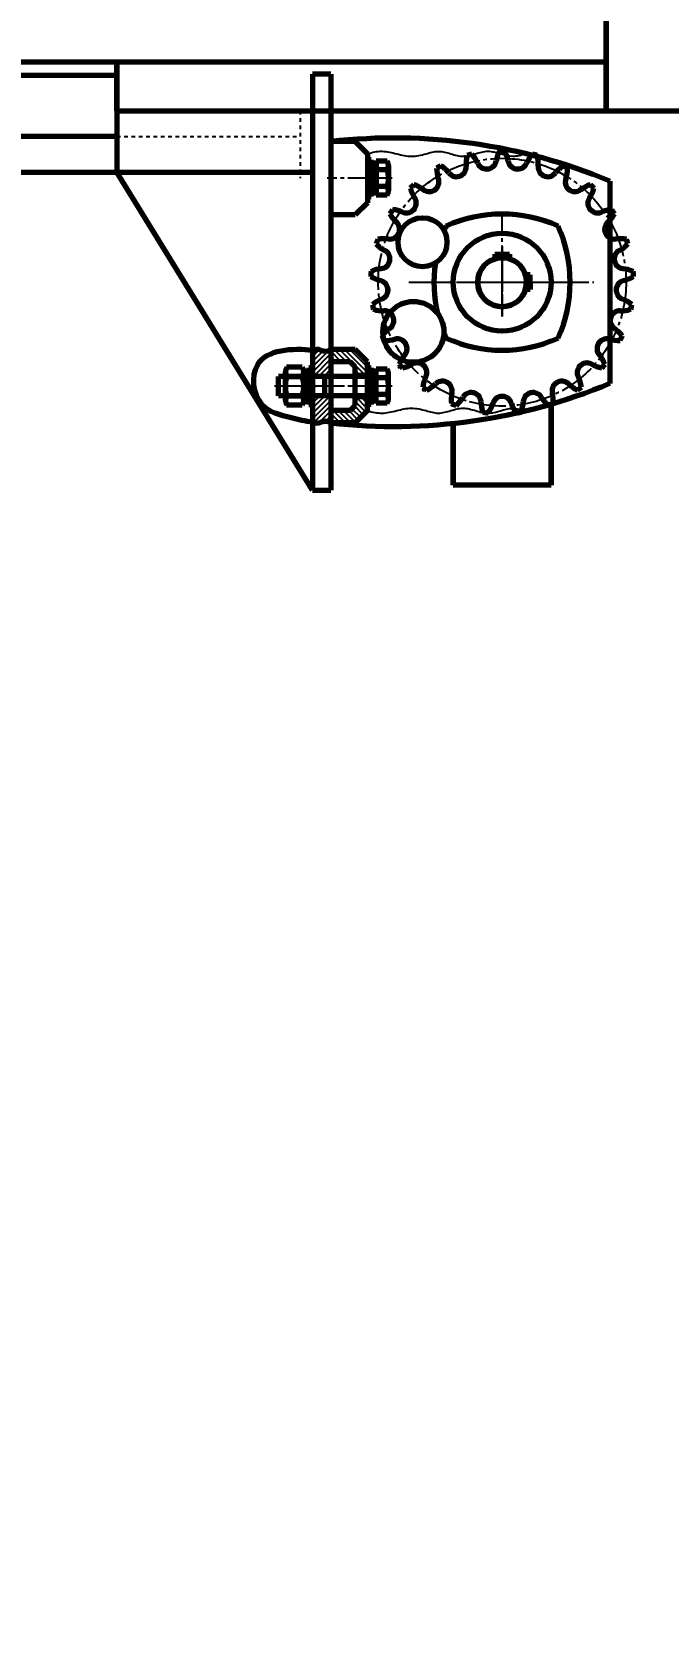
# Model space of a CAD drawing. Header units: millimetres. Extents: x -11880 to 11880, y -8400 to 8400.
# Drawn here: x -706 to -186, y 3746 to 5046 of the extents above; entities that cross this region are included whole.
import ezdxf

# ---------------------------------------------------------------- set-up
doc = ezdxf.new("R2010")
doc.units = ezdxf.units.MM
doc.linetypes.add('EB_DASH', pattern=[6, 3, -3])
doc.linetypes.add('EB_DASHDOT', pattern=[39, 30, -3, 3, -3])
for name, color, linetype, lineweight in [('CAXA0', 7, 'Continuous', 70), ('CAXA1', 1, 'EB_DASHDOT', 25), ('CAXA2', 6, 'EB_DASH', 25), ('CAXA3', 7, 'Continuous', 25), ('CAXA4', 3, 'Continuous', 25), ('CAXA5', 4, 'Continuous', 25)]:
    doc.layers.add(name, color=color, linetype=linetype, lineweight=lineweight)
doc.styles.add('标准', font='', dxfattribs={"width": 0.667})
doc.styles.get('标准').set_extended_font_data('SimSun')
doc.dimstyles.new('标准', dxfattribs={"dimscale": 40, "dimtxt": 5, "dimasz": 3, "dimexe": 2, "dimexo": 0, "dimtad": 1, "dimdec": 1, "dimzin": 12, "dimdsep": 46, "dimtxsty": '标准', "dimcen": 0, "dimdle": 4, "dimaunit": 1, "dimazin": 2, "dimtfac": 1, "dimtdec": 3, "dimtmove": 0, "dimatfit": 3, "dimfxl": 0, "dimtolj": 1, "dimtzin": 0, "dimarcsym": 0})

# ---------------------------------------------------------------- blocks, each defined once
blk = doc.blocks.new('CAXBLOCK195', base_point=(-236.3, 4981.1))
at = {"layer": 'CAXA0', "linetype": 'Continuous', "lineweight": 70}
for p, q in [((-236.3, 5781.1), (-236.3, 4981.1)), ((-236.3, 5781.1), (363.7, 5781.1)), ((-236.3, 5781.1), (-196.3, 5781.1)), ((-196.3, 5781.1), (-236.3, 5781.1)), ((-236.3, 5781.1), (-196.3, 5781.1)), ((-196.3, 5781.1), (-236.3, 5781.1)), ((363.7, 5781.1), (363.7, 4981.1)), ((-236.3, 4981.1), (363.7, 4981.1))]:
    blk.add_line(p, q, dxfattribs=at)
for centre, radius in [((-216.3, 5761.1), 4.25), ((63.7, 5686.1), 11), ((-17.3, 5666.1), 11), ((144.7, 5666.1), 11), ((23.7, 5576.1), 11), ((103.7, 5576.1), 11), ((-146.3, 5476.1), 11), ((-86.3, 5476.1), 11), ((-26.3, 5476.1), 11), ((33.7, 5476.1), 11), ((93.7, 5476.1), 11), ((153.7, 5476.1), 11), ((213.7, 5476.1), 11), ((273.7, 5476.1), 11)]:
    blk.add_circle(centre, radius, dxfattribs=at)
at = {"layer": 'CAXA1', "linetype": 'EB_DASHDOT', "lineweight": 25}
for p, q in [((-209.1, 5761.1), (-223.6, 5761.1)), ((-216.3, 5753.8), (-216.3, 5768.3)), ((63.7, 5672.1), (63.7, 5700.1)), ((-17.3, 5652.1), (-17.3, 5680.1)), ((49.7, 5686.1), (77.7, 5686.1)), ((144.7, 5652.1), (144.7, 5680.1)), ((-31.3, 5666.1), (-3.3, 5666.1)), ((130.7, 5666.1), (158.7, 5666.1)), ((23.7, 5562.1), (23.7, 5590.1)), ((103.7, 5562.1), (103.7, 5590.1)), ((9.7, 5576.1), (37.7, 5576.1)), ((89.7, 5576.1), (117.7, 5576.1)), ((-146.3, 5462.1), (-146.3, 5490.1)), ((-86.3, 5462.1), (-86.3, 5490.1)), ((-26.3, 5462.1), (-26.3, 5490.1)), ((33.7, 5462.1), (33.7, 5490.1)), ((93.7, 5462.1), (93.7, 5490.1)), ((153.7, 5462.1), (153.7, 5490.1)), ((213.7, 5462.1), (213.7, 5490.1)), ((273.7, 5462.1), (273.7, 5490.1)), ((-160.3, 5476.1), (-132.3, 5476.1)), ((-100.3, 5476.1), (-72.3, 5476.1)), ((-40.3, 5476.1), (-12.3, 5476.1)), ((19.7, 5476.1), (47.7, 5476.1)), ((79.7, 5476.1), (107.7, 5476.1)), ((139.7, 5476.1), (167.7, 5476.1)), ((199.7, 5476.1), (227.7, 5476.1)), ((259.7, 5476.1), (287.7, 5476.1))]:
    blk.add_line(p, q, dxfattribs=at)
at = {"layer": 'CAXA4', "linetype": 'Continuous', "lineweight": 25, "insert": (-59, 5104.9), "char_height": 54, "attachment_point": 1, "style": '标准'}
blk.add_mtext('\\fSimSun|b0|i0|p34;景津集团', dxfattribs=at)
blk = doc.blocks.new('CAXBLOCK287')
at = {"layer": 'CAXA0', "color": 0, "linetype": 'Continuous', "lineweight": 25}
for p, q in [((-452.8, 4776), (-461.3, 4784.6)), ((-448.5, 4776), (-458.5, 4786)), ((-433, 4764.8), (-454.3, 4786)), ((-431.3, 4767.3), (-450, 4786)), ((-431.3, 4771.5), (-445.8, 4786)), ((-431.3, 4775.8), (-441.5, 4786)), ((-457, 4776), (-461.3, 4780.3)), ((-461.2, 4776), (-461.3, 4776.1)), ((-437.3, 4764.8), (-441.3, 4768.8)), ((-432.6, 4734.7), (-441.3, 4743.4)), ((-431.3, 4737.6), (-441, 4747.3)), ((-431.3, 4741.8), (-436.7, 4747.3)), ((-431.3, 4746.1), (-432.5, 4747.3)), ((-453.7, 4726), (-461.3, 4733.7)), ((-449.4, 4726), (-459.4, 4736)), ((-445.2, 4726), (-455.2, 4736)), ((-441.1, 4726.2), (-450.9, 4736)), ((-439, 4728.3), (-446.7, 4736)), ((-436.9, 4730.4), (-444, 4737.5)), ((-434.8, 4732.6), (-441.8, 4739.6)), ((-457.9, 4726), (-461.3, 4729.4))]:
    blk.add_line(p, q, dxfattribs=at)
blk = doc.blocks.new('CAXBLOCK286', base_point=(-321.3, 4841))
at = {"layer": 'CAXA0'}
for p, q in [((-461.3, 4956), (-461.3, 4726)), ((-441.3, 4956), (-461.3, 4956)), ((-431.3, 4946), (-441.3, 4956)), ((-431.3, 4946), (-431.3, 4906)), ((-233.3, 4923.7), (-233.3, 4758.3)), ((-431.3, 4906), (-441.3, 4896)), ((-441.3, 4896), (-461.3, 4896)), ((-298.3, 4847), (-302.2, 4847)), ((-298.3, 4835), (-302.2, 4835)), ((-298.3, 4841), (-298.3, 4847)), ((-298.3, 4841), (-298.3, 4835)), ((-441.3, 4786), (-461.3, 4786)), ((-431.3, 4776), (-441.3, 4786)), ((-445.5, 4776), (-461.3, 4776)), ((-441.3, 4771.9), (-445.5, 4776)), ((-441.3, 4740.2), (-441.3, 4771.9)), ((-431.3, 4736), (-431.3, 4776)), ((-431.3, 4764.8), (-441.3, 4764.8)), ((-431.3, 4747.3), (-441.3, 4747.3)), ((-445.5, 4736), (-461.3, 4736)), ((-441.3, 4740.2), (-445.5, 4736)), ((-431.3, 4736), (-441.3, 4726)), ((-281.3, 4741.4), (-281.3, 4675)), ((-281.3, 4675), (-281.3, 4741.4)), ((-441.3, 4726), (-461.3, 4726)), ((-361.3, 4725.7), (-361.3, 4675)), ((-361.3, 4675), (-361.3, 4725.7)), ((-281.3, 4675), (-361.3, 4675))]:
    blk.add_line(p, q, dxfattribs=at)
for centre, radius in [((-386.4, 4873.7), 20), ((-321.3, 4841), 20), ((-393.8, 4800.4), 24.9)]:
    blk.add_circle(centre, radius, dxfattribs=at)
for centre, radius, start, end in [((-409.8, 4499.5), 459.4, 67.4114, 96.4433), ((-265.7, 4841), 111.3, 155.7048, 157.8208), ((-321.3, 4785.4), 111.3, 65.7048, 114.2952), ((-377, 4841), 111.3, 335.7048, 24.2952), ((-265.7, 4841), 111.3, 171.9023, 193.2894), ((-265.7, 4841), 111.3, 201.911, 204.2952), ((-321.3, 4896.7), 111.3, 245.7048, 294.2952), ((-409.8, 5182.5), 459.4, 263.5567, 292.5886)]:
    blk.add_arc(centre, radius, start, end, dxfattribs=at)
at = {"layer": 'CAXA1', "linetype": 'EB_DASHDOT', "lineweight": 25}
for p, q in [((-417.4, 4926), (-464.3, 4926)), ((-321.3, 4864), (-321.3, 4818)), ((-344.3, 4841), (-298.3, 4841)), ((-417.4, 4756), (-464.3, 4756))]:
    blk.add_line(p, q, dxfattribs=at)
at = {"layer": 'CAXA3', "linetype": 'Continuous', "lineweight": 25}
for points in [[(-431.3, 4946), (-427.5, 4947.3), (-419.3, 4948.9), (-407.4, 4946), (-395.4, 4943), (-384.1, 4945.7), (-373.4, 4949), (-363.2, 4946), (-353.1, 4943), (-343, 4946), (-332.9, 4949.1), (-322.7, 4946.1), (-312.7, 4943.3), (-305.7, 4944.9), (-302.5, 4946.2)], [(-431.3, 4736), (-427.5, 4734.7), (-419.3, 4733.1), (-407.4, 4736), (-395.4, 4739), (-384.1, 4736.3), (-373.4, 4733), (-363.2, 4736), (-353.1, 4739), (-343, 4736), (-332.9, 4732.9), (-322.7, 4735.9), (-312.7, 4738.7), (-305.7, 4737.1), (-302.5, 4735.8)]]:
    blk.add_open_spline(points, degree=3, knots=[0, 0, 0, 0, 12.163667, 24.327335, 36.491002, 48.654669, 59.009202, 69.363734, 79.718267, 90.0728, 100.42904, 110.78528, 121.141521, 131.497761, 131.497761, 131.497761, 131.497761], dxfattribs=at)
at = {"layer": 'CAXA5'}
blk.add_blockref('CAXBLOCK287', (0, 0), dxfattribs=at)
blk = doc.blocks.new('CAXBLOCK288', base_point=(-321.3, 4841))
at = {"layer": 'CAXA0'}
blk.add_line((-327.3, 4864), (-315.3, 4864), dxfattribs=at)
at = {"layer": 'CAXA0', "linetype": 'Continuous', "lineweight": 70}
for p, q in [((-327.3, 4864), (-327.3, 4860.1)), ((-315.3, 4864), (-315.3, 4860.1))]:
    blk.add_line(p, q, dxfattribs=at)
at = {"layer": 'CAXA0'}
blk.add_circle((-321.3, 4841), 40, dxfattribs=at)
for centre, radius, start, end in [((-324.8, 4938.2), 26, 165.7575, 185.0517), ((-321.3, 4841), 107.5, 103.3185, 105.4815), ((-365.1, 4927.9), 26, 23.7483, 43.0425), ((-334, 4941.5), 7.94, 203.7483, 284.492), ((-334, 4941.5), 7.94, 269.908, 350.6517), ((-300.5, 4936), 26, 151.3575, 170.6517), ((-321.3, 4841), 107.5, 88.9185, 91.0815), ((-342.1, 4936), 26, 9.3483, 28.6425), ((-308.6, 4941.5), 7.94, 189.3483, 270.092), ((-308.6, 4941.5), 7.94, 255.508, 336.2517), ((-277.6, 4927.9), 26, 136.9575, 156.2517), ((-321.3, 4841), 107.5, 74.5185, 76.6815), ((-317.8, 4938.2), 26, 354.9483, 14.2425), ((-380.9, 4923), 7.94, 298.708, 19.4517), ((-321.3, 4841), 107.5, 117.7185, 119.8815), ((-348.9, 4934.3), 26, 180.1575, 199.4517), ((-385.3, 4914.3), 26, 38.1483, 57.4425), ((-358.6, 4935.2), 7.94, 218.1483, 298.892), ((-358.6, 4935.2), 7.94, 284.308, 5.0517), ((-284, 4935.2), 7.94, 174.9483, 255.692), ((-284, 4935.2), 7.94, 241.108, 321.8517), ((-257.3, 4914.3), 26, 122.5575, 141.8517), ((-321.3, 4841), 107.5, 60.1185, 62.2815), ((-261.8, 4923), 7.94, 160.5483, 241.292), ((-293.8, 4934.3), 26, 340.5483, 359.8425), ((-321.3, 4841), 107.5, 132.1185, 134.2815), ((-371.2, 4924.5), 26, 194.5575, 213.8517), ((-401.5, 4896), 26, 52.5483, 71.8425), ((-380.9, 4923), 7.94, 232.5483, 313.292), ((-261.8, 4923), 7.94, 226.708, 307.4517), ((-241.1, 4896), 26, 108.1575, 127.4517), ((-271.4, 4924.5), 26, 326.1483, 345.4425), ((-321.3, 4841), 107.5, 45.7185, 47.8815), ((-321.3, 4841), 107.5, 146.5185, 148.6815), ((-412.7, 4874.4), 26, 66.9483, 86.2425), ((-399.4, 4905.6), 7.94, 246.9483, 327.692), ((-399.4, 4905.6), 7.94, 313.108, 33.8517), ((-243.3, 4905.6), 7.94, 146.1483, 226.892), ((-243.3, 4905.6), 7.94, 212.308, 293.0517), ((-230, 4874.4), 26, 93.7575, 113.0517), ((-321.3, 4841), 107.5, 31.3185, 33.4815), ((-390.4, 4909.5), 26, 208.9575, 228.2517), ((-413, 4884.2), 7.94, 327.508, 48.2517), ((-229.6, 4884.2), 7.94, 131.7483, 212.492), ((-252.2, 4909.5), 26, 311.7483, 331.0425), ((-321.3, 4841), 107.5, 160.9185, 163.0815), ((-418.1, 4850.6), 26, 81.3483, 100.6425), ((-413, 4884.2), 7.94, 261.3483, 342.092), ((-229.6, 4884.2), 7.94, 197.908, 278.6517), ((-224.5, 4850.6), 26, 79.3575, 98.6517), ((-321.3, 4841), 107.5, 16.9185, 19.0815), ((-405.3, 4890.1), 26, 223.3575, 242.6517), ((-420.9, 4860), 7.94, 341.908, 62.6517), ((-321.3, 4841), 20, 107.4576, 72.5424), ((-221.8, 4860), 7.94, 117.3483, 198.092), ((-237.4, 4890.1), 26, 297.3483, 316.6425), ((-321.3, 4841), 107.5, 175.3185, 177.4815), ((-417.5, 4826.2), 26, 95.7483, 115.0425), ((-420.9, 4860), 7.94, 275.7483, 356.492), ((-221.8, 4860), 7.94, 183.508, 264.2517), ((-225.2, 4826.2), 26, 64.9575, 84.2517), ((-321.3, 4841), 107.5, 2.5185, 4.6815), ((-414.9, 4867.7), 26, 237.7575, 257.0517), ((-422.5, 4834.6), 7.94, 356.308, 77.0517), ((-422.5, 4834.6), 7.94, 290.1483, 10.892), ((-220.2, 4834.6), 7.94, 102.9483, 183.692), ((-220.2, 4834.6), 7.94, 169.108, 249.8517), ((-227.8, 4867.7), 26, 282.9483, 302.2425), ((-410.8, 4802.8), 26, 110.1483, 129.4425), ((-321.3, 4841), 107.5, 189.7185, 191.8815), ((-231.9, 4802.8), 26, 50.5575, 69.8517), ((-321.3, 4841), 107.5, 348.1185, 350.2815), ((-418.6, 4843.6), 26, 252.1575, 271.4517), ((-417.7, 4809.7), 7.94, 10.708, 91.4517), ((-417.7, 4809.7), 7.94, 304.5483, 25.292), ((-225, 4809.7), 7.94, 154.708, 235.4517), ((-225, 4809.7), 7.94, 88.5483, 169.292), ((-224.1, 4843.6), 26, 268.5483, 287.8425), ((-398.5, 4781.7), 26, 124.5483, 143.8425), ((-321.3, 4841), 107.5, 204.1185, 206.2815), ((-244.2, 4781.7), 26, 36.1575, 55.4517), ((-321.3, 4841), 107.5, 333.7185, 335.8815), ((-416.2, 4819.4), 26, 266.5575, 285.8517), ((-406.9, 4786.7), 7.94, 25.108, 105.8517), ((-406.9, 4786.7), 7.94, 318.9483, 39.692), ((-235.8, 4786.7), 7.94, 140.308, 221.0517), ((-235.8, 4786.7), 7.94, 74.1483, 154.892), ((-226.5, 4819.4), 26, 254.1483, 273.4425), ((-381.3, 4764.4), 26, 138.9483, 158.2425), ((-321.3, 4841), 107.5, 218.5185, 220.6815), ((-407.8, 4796.5), 26, 280.9575, 300.2517), ((-390.7, 4767.1), 7.94, 39.508, 120.2517), ((-390.7, 4767.1), 7.94, 333.3483, 54.092), ((-252, 4767.1), 7.94, 125.908, 206.6517), ((-252, 4767.1), 7.94, 59.7483, 140.492), ((-234.9, 4796.5), 26, 239.7483, 259.0425), ((-261.4, 4764.4), 26, 21.7575, 41.0517), ((-321.3, 4841), 107.5, 319.3185, 321.4815), ((-360.4, 4751.9), 26, 153.3483, 172.6425), ((-394, 4776.4), 26, 295.3575, 314.6517), ((-370.1, 4752.2), 7.94, 53.908, 134.6517), ((-370.1, 4752.2), 7.94, 347.7483, 68.492), ((-272.5, 4752.2), 7.94, 111.508, 192.2517), ((-272.5, 4752.2), 7.94, 45.3483, 126.092), ((-248.7, 4776.4), 26, 225.3483, 244.6425), ((-282.3, 4751.9), 26, 7.3575, 26.6517), ((-321.3, 4841), 107.5, 232.9185, 235.0815), ((-337, 4745), 26, 167.7483, 187.0425), ((-375.6, 4760.3), 26, 309.7575, 329.0517), ((-346.5, 4742.9), 7.94, 68.308, 149.0517), ((-346.5, 4742.9), 7.94, 2.1483, 82.892), ((-312.6, 4744.1), 26, 182.1483, 201.4425), ((-321.3, 4739.7), 7.94, 82.708, 163.4517), ((-321.3, 4739.7), 7.94, 16.5483, 97.292), ((-330, 4744.1), 26, 338.5575, 357.8517), ((-296.1, 4742.9), 7.94, 97.108, 177.8517), ((-296.1, 4742.9), 7.94, 30.9483, 111.692), ((-267, 4760.3), 26, 210.9483, 230.2425), ((-305.7, 4745), 26, 352.9575, 12.2517), ((-321.3, 4841), 107.5, 304.9185, 307.0815), ((-321.3, 4841), 107.5, 247.3185, 249.4815), ((-321.3, 4841), 107.5, 261.7185, 263.8815), ((-353.9, 4749.3), 26, 324.1575, 343.4517), ((-288.8, 4749.3), 26, 196.5483, 215.8425), ((-321.3, 4841), 107.5, 276.1185, 278.2815), ((-321.3, 4841), 107.5, 290.5185, 292.6815)]:
    blk.add_arc(centre, radius, start, end, dxfattribs=at)
at = {"layer": 'CAXA1', "linetype": 'EB_DASHDOT', "lineweight": 25}
for p, q in [((-321.3, 4841), (-321.3, 4898.3)), ((-321.3, 4870.2), (-321.3, 4815.7)), ((-321.3, 4813), (-321.3, 4869)), ((-321.3, 4869), (-321.3, 4813)), ((-397.5, 4841), (-246.4, 4841)), ((-390.1, 4841), (-252.5, 4841)), ((-349.3, 4841), (-293.3, 4841)), ((-349.3, 4841), (-293.3, 4841)), ((-404.1, 4772.5), (-406.5, 4770.6)), ((-384.5, 4754.1), (-386.3, 4751.6))]:
    blk.add_line(p, q, dxfattribs=at)
at = {"layer": 'CAXA1'}
blk.add_circle((-321.3, 4841), 101.3, dxfattribs=at)
blk = doc.blocks.new('CAXBLOCK289')
at = {"layer": 'CAXA0', "color": 0, "linetype": 'Continuous', "lineweight": 25}
for p, q in [((-476.3, 4780.3), (-470.7, 4785.9)), ((-476.3, 4784.5), (-475.2, 4785.7)), ((-476.3, 4771.8), (-462.8, 4785.4)), ((-476.3, 4776.1), (-467.6, 4784.8)), ((-476.3, 4767.6), (-461.3, 4782.6)), ((-475.6, 4764), (-461.3, 4778.3)), ((-471.4, 4764), (-461.3, 4774.1)), ((-467.1, 4764), (-461.3, 4769.8)), ((-462.9, 4764), (-461.3, 4765.6)), ((-476.3, 4746.4), (-474.6, 4748)), ((-476.3, 4742.1), (-470.4, 4748)), ((-476.3, 4737.9), (-466.2, 4748)), ((-476.3, 4733.6), (-461.9, 4748)), ((-476.3, 4729.4), (-461.3, 4744.4)), ((-475.1, 4726.4), (-461.3, 4740.2)), ((-471.2, 4726), (-461.3, 4735.9)), ((-465.5, 4727.5), (-461.3, 4731.7)), ((-462.3, 4726.5), (-461.3, 4727.4))]:
    blk.add_line(p, q, dxfattribs=at)
blk = doc.blocks.new('CAXBLOCK290', base_point=(-424.2, 4756))
at = {"layer": 'CAXA0'}
for p, q in [((-424.2, 4742.2), (-424.2, 4769.9)), ((-415.2, 4769.9), (-424.2, 4769.9)), ((-424.2, 4764), (-504.2, 4764)), ((-504.2, 4748), (-504.2, 4764)), ((-466.2, 4748), (-466.2, 4764)), ((-424.2, 4748), (-424.2, 4764)), ((-415.2, 4762.9), (-424.2, 4762.9)), ((-414.2, 4745.6), (-414.2, 4766.4)), ((-424.2, 4748), (-504.2, 4748)), ((-415.2, 4749.1), (-424.2, 4749.1)), ((-415.2, 4742.2), (-424.2, 4742.2))]:
    blk.add_line(p, q, dxfattribs=at)
for centre, radius, start, end in [((-420.6, 4766.4), 6.38, 327.1328, 32.8672), ((-438.2, 4756), 24, 343.2213, 16.7787), ((-420.6, 4745.6), 6.38, 327.1328, 32.8672)]:
    blk.add_arc(centre, radius, start, end, dxfattribs=at)
at = {"layer": 'CAXA1', "linetype": 'EB_DASHDOT', "lineweight": 25}
blk.add_line((-411.2, 4756), (-507.2, 4756), dxfattribs=at)
at = {"layer": 'CAXA3'}
for p, q in [((-466.2, 4762.8), (-504.2, 4762.8)), ((-456.2, 4764), (-466.2, 4762.8)), ((-466.2, 4749.2), (-504.2, 4749.2)), ((-466.2, 4749.2), (-456.2, 4748))]:
    blk.add_line(p, q, dxfattribs=at)
blk = doc.blocks.new('CAXBLOCK291', base_point=(-424.2, 4756))
at = {"layer": 'CAXA0'}
for p, q in [((-428.3, 4743.8), (-428.3, 4768.2)), ((-424.2, 4768.2), (-428.3, 4768.2)), ((-424.8, 4757), (-428.3, 4756)), ((-424.2, 4757.1), (-424.8, 4757)), ((-424.2, 4743.8), (-424.2, 4768.2)), ((-424.2, 4755), (-428.3, 4753.9)), ((-424.2, 4743.8), (-428.3, 4743.8))]:
    blk.add_line(p, q, dxfattribs=at)
at = {"layer": 'CAXA1', "linetype": 'EB_DASHDOT', "lineweight": 25}
blk.add_line((-421.2, 4756), (-431.3, 4756), dxfattribs=at)
blk = doc.blocks.new('CAXBLOCK293')
at = {"layer": 'CAXA0', "color": 0, "linetype": 'Continuous', "lineweight": 25}
for p, q in [((-428.3, 4768.5), (-430.8, 4771)), ((-428.8, 4764.8), (-431.3, 4767.3))]:
    blk.add_line(p, q, dxfattribs=at)
blk = doc.blocks.new('CAXBLOCK294')
at = {"layer": 'CAXA0', "color": 0, "linetype": 'Continuous', "lineweight": 25}
for p, q in [((-428.3, 4743.1), (-431.3, 4746.1)), ((-430.5, 4741), (-431.3, 4741.8))]:
    blk.add_line(p, q, dxfattribs=at)
blk = doc.blocks.new('CAXBLOCK292', base_point=(-428.3, 4756))
at = {"layer": 'CAXA0'}
for p, q in [((-431.3, 4741), (-431.3, 4771)), ((-431.3, 4771), (-428.3, 4771)), ((-428.3, 4771), (-428.3, 4741)), ((-431.3, 4764.8), (-428.3, 4764.8)), ((-428.3, 4747.3), (-431.3, 4747.3)), ((-428.3, 4741), (-431.3, 4741))]:
    blk.add_line(p, q, dxfattribs=at)
at = {"layer": 'CAXA1', "color": 1, "linetype": 'EB_DASHDOT', "lineweight": 25}
blk.add_line((-425.3, 4756), (-434.3, 4756), dxfattribs=at)
at = {"layer": 'CAXA5'}
for name in ['CAXBLOCK293', 'CAXBLOCK294']:
    blk.add_blockref(name, (0, 0), dxfattribs=at)
blk = doc.blocks.new('CAXBLOCK295', base_point=(-483.4, 4756))
at = {"layer": 'CAXA0'}
for p, q in [((-484.6, 4771.6), (-497.4, 4771.6)), ((-498.5, 4767.7), (-498.5, 4744.3)), ((-497.4, 4763.8), (-484.6, 4763.8)), ((-483.4, 4767.7), (-483.4, 4744.3)), ((-497.4, 4748.2), (-484.6, 4748.2)), ((-484.6, 4740.4), (-497.4, 4740.4))]:
    blk.add_line(p, q, dxfattribs=at)
for centre, radius, start, end in [((-491.3, 4767.7), 7.18, 147.1328, 212.8672), ((-490.6, 4767.7), 7.18, 327.1328, 32.8672), ((-471.5, 4756), 27, 163.2213, 196.7787), ((-510.4, 4756), 27, 343.2213, 16.7787), ((-491.3, 4744.3), 7.18, 147.1328, 212.8672), ((-490.6, 4744.3), 7.18, 327.1328, 32.8672)]:
    blk.add_arc(centre, radius, start, end, dxfattribs=at)
at = {"layer": 'CAXA1', "linetype": 'EB_DASHDOT', "lineweight": 25}
blk.add_line((-482.3, 4756), (-501.5, 4756), dxfattribs=at)
blk = doc.blocks.new('CAXBLOCK296', base_point=(-483.4, 4756))
at = {"layer": 'CAXA0'}
for p, q in [((-483.4, 4743.8), (-483.4, 4768.2)), ((-483.4, 4768.2), (-479.3, 4768.2)), ((-483.4, 4757.1), (-482.9, 4756.9)), ((-482.9, 4756.9), (-479.3, 4756)), ((-479.3, 4743.8), (-479.3, 4768.2)), ((-483.4, 4754.9), (-479.3, 4753.9)), ((-483.4, 4743.8), (-479.3, 4743.8))]:
    blk.add_line(p, q, dxfattribs=at)
at = {"layer": 'CAXA1', "linetype": 'EB_DASHDOT', "lineweight": 25}
blk.add_line((-486.4, 4756), (-476.3, 4756), dxfattribs=at)
blk = doc.blocks.new('CAXBLOCK298')
at = {"layer": 'CAXA0', "color": 0, "linetype": 'Continuous', "lineweight": 25}
for p, q in [((-476.3, 4769.9), (-477.4, 4771)), ((-476.3, 4765.6), (-479.3, 4768.6))]:
    blk.add_line(p, q, dxfattribs=at)
blk = doc.blocks.new('CAXBLOCK299')
at = {"layer": 'CAXA0', "color": 0, "linetype": 'Continuous', "lineweight": 25}
for p, q in [((-477.1, 4741), (-479.3, 4743.2)), ((-476.3, 4744.4), (-479.1, 4747.2))]:
    blk.add_line(p, q, dxfattribs=at)
blk = doc.blocks.new('CAXBLOCK297', base_point=(-479.3, 4756))
at = {"layer": 'CAXA0'}
for p, q in [((-476.3, 4771), (-479.3, 4771)), ((-479.3, 4771), (-479.3, 4741)), ((-476.3, 4741), (-476.3, 4771)), ((-476.3, 4764.7), (-479.3, 4764.7)), ((-479.3, 4747.2), (-476.3, 4747.2)), ((-479.3, 4741), (-476.3, 4741))]:
    blk.add_line(p, q, dxfattribs=at)
at = {"layer": 'CAXA1', "color": 1, "linetype": 'EB_DASHDOT', "lineweight": 25}
blk.add_line((-482.3, 4756), (-473.3, 4756), dxfattribs=at)
at = {"layer": 'CAXA5'}
for name in ['CAXBLOCK298', 'CAXBLOCK299']:
    blk.add_blockref(name, (0, 0), dxfattribs=at)
blk = doc.blocks.new('CAXBLOCK301', base_point=(-424.2, 4926))
at = {"layer": 'CAXA0'}
for p, q in [((-428.3, 4938.2), (-428.3, 4913.8)), ((-424.2, 4938.2), (-428.3, 4938.2)), ((-424.2, 4938.2), (-424.2, 4913.8)), ((-424.2, 4927.1), (-428.3, 4928.2)), ((-424.8, 4925.1), (-428.3, 4926)), ((-424.2, 4924.9), (-424.8, 4925.1)), ((-424.2, 4913.8), (-428.3, 4913.8))]:
    blk.add_line(p, q, dxfattribs=at)
at = {"layer": 'CAXA1', "linetype": 'EB_DASHDOT', "lineweight": 25}
blk.add_line((-421.2, 4926), (-431.3, 4926), dxfattribs=at)
blk = doc.blocks.new('CAXBLOCK303')
at = {"layer": 'CAXA0', "color": 0, "linetype": 'Continuous', "lineweight": 25}
for p, q in [((-428.3, 4912.8), (-431.3, 4915.8)), ((-428.3, 4917), (-428.6, 4917.3)), ((-430.8, 4911), (-431.3, 4911.6))]:
    blk.add_line(p, q, dxfattribs=at)
blk = doc.blocks.new('CAXBLOCK304')
at = {"layer": 'CAXA0', "color": 0, "linetype": 'Continuous', "lineweight": 25}
for p, q in [((-428.3, 4938.3), (-431.1, 4941)), ((-429.1, 4934.8), (-431.3, 4937))]:
    blk.add_line(p, q, dxfattribs=at)
blk = doc.blocks.new('CAXBLOCK302', base_point=(-428.3, 4926))
at = {"layer": 'CAXA0'}
for p, q in [((-431.3, 4941), (-431.3, 4911)), ((-428.3, 4941), (-431.3, 4941)), ((-428.3, 4911), (-428.3, 4941)), ((-428.3, 4934.8), (-431.3, 4934.8)), ((-431.3, 4917.3), (-428.3, 4917.3)), ((-431.3, 4911), (-428.3, 4911))]:
    blk.add_line(p, q, dxfattribs=at)
at = {"layer": 'CAXA1', "color": 1, "linetype": 'EB_DASHDOT', "lineweight": 25}
blk.add_line((-425.3, 4926), (-434.3, 4926), dxfattribs=at)
at = {"layer": 'CAXA5'}
for name in ['CAXBLOCK304', 'CAXBLOCK303']:
    blk.add_blockref(name, (0, 0), dxfattribs=at)
blk = doc.blocks.new('CAXBLOCK300', base_point=(-431.3, 4926))
at = {"layer": 'CAXA0'}
for p, q in [((-424.2, 4939.9), (-424.2, 4912.2)), ((-415.2, 4939.9), (-424.2, 4939.9)), ((-415.2, 4932.9), (-424.2, 4932.9)), ((-414.2, 4936.4), (-414.2, 4915.6)), ((-415.2, 4919.1), (-424.2, 4919.1)), ((-415.2, 4912.2), (-424.2, 4912.2))]:
    blk.add_line(p, q, dxfattribs=at)
for centre, radius, start, end in [((-420.6, 4936.4), 6.38, 327.1328, 32.8672), ((-438.2, 4926), 24, 343.2213, 16.7787), ((-420.6, 4915.6), 6.38, 327.1328, 32.8672)]:
    blk.add_arc(centre, radius, start, end, dxfattribs=at)
at = {"layer": 'CAXA1', "linetype": 'EB_DASHDOT', "lineweight": 25}
blk.add_line((-411.2, 4926), (-438.2, 4926), dxfattribs=at)
at = {"layer": 'CAXA0'}
for name, p in [('CAXBLOCK302', (-428.3, 4926)), ('CAXBLOCK301', (-424.2, 4926))]:
    blk.add_blockref(name, p, dxfattribs=at)
blk = doc.blocks.new('*D424')
at = {"layer": 'CAXA4', "linetype": 'Continuous', "lineweight": 25}
for points in [[(-856.3, 3066.3), (-736.3, 3051.3), (-736.3, 3081.3)], [(643.7, 3066.3), (523.7, 3051.3), (523.7, 3081.3)]]:
    blk.add_hatch(color=0, dxfattribs=at).paths.add_polyline_path(points, flags=0)
at = {"layer": 'CAXA4', "color": 0, "linetype": 'Continuous', "lineweight": 25}
for p, q in [((643.7, 4361.3), (643.7, 2986.3)), ((-856.3, 4230.9), (-856.3, 2986.3)), ((-856.3, 3066.3), (643.7, 3066.3))]:
    blk.add_line(p, q, dxfattribs=at)
at = {"layer": 'CAXA4', "color": 0, "linetype": 'Continuous', "lineweight": 25, "insert": (-319.1, 3365.3), "char_height": 200, "attachment_point": 1, "style": '标准'}
blk.add_mtext('\\fSimSun|b0|i0|p34;1500', dxfattribs=at)

msp = doc.modelspace()

# ---------------------------------------------------------------- linework, layer by layer
at = {"layer": 'CAXA0'}
for p, q in [((-236.33, 5541.08), (-236.33, 4981.08)), ((-636.33, 5021.08), (-636.33, 4931.08)), ((-636.33, 5010.08), (-1076.33, 5010.08)), ((-476.33, 5011.01), (-476.33, 4671.01)), ((-461.33, 5011.01), (-476.33, 5011.01)), ((-461.33, 5011.01), (-461.33, 4671.01)), ((-476.33, 4981.08), (-476.33, 4931.08)), ((-636.33, 4960.08), (-1076.33, 4960.08)), ((-1136.33, 4931.08), (-476.33, 4931.08)), ((-476.33, 4671.01), (-636.33, 4931.08)), ((-476.33, 4671.01), (-461.33, 4671.01))]:
    msp.add_line(p, q, dxfattribs=at)
at = {"layer": 'CAXA0', "linetype": 'Continuous', "lineweight": 70}
for p, q in [((-236.33, 4981.08), (-236.33, 5541.08)), ((-1505.22, 5021.08), (-236.33, 5021.08)), ((-636.33, 4981.08), (-636.33, 5021.08)), ((-636.33, 4981.08), (-236.33, 4981.08))]:
    msp.add_line(p, q, dxfattribs=at)
at = {"layer": 'CAXA0'}
for points, knots in [([(-476.33, 4785.29), (-491.89, 4787), (-529.11, 4785.66), (-523.7, 4737.35), (-496.34, 4731.14), (-482.22, 4727.48), (-476.33, 4726.81)], [0, 0, 0, 0, 48.7341569, 81.4482771, 109.4001785, 127.86902, 127.86902, 127.86902, 127.86902]), ([(-476.33, 4785.29), (-474.72, 4786.06), (-471.24, 4786.88), (-466.49, 4783.66), (-462.83, 4785.13), (-461.33, 4786.01)], [0, 0, 0, 0, 5.0654425, 10.4009057, 15.6747848, 15.6747848, 15.6747848, 15.6747848]), ([(-476.33, 4726.81), (-474.72, 4726.04), (-471.24, 4725.21), (-466.49, 4728.44), (-462.83, 4726.96), (-461.33, 4726.09)], [0, 0, 0, 0, 5.0654425, 10.4009057, 15.6747848, 15.6747848, 15.6747848, 15.6747848])]:
    msp.add_open_spline(points, degree=3, knots=knots, dxfattribs=at)
at = {"layer": 'CAXA1', "linetype": 'EB_DASHDOT', "lineweight": 25}
msp.add_line((-411.23, 4756.05), (-438.23, 4756.05), dxfattribs=at)
at = {"layer": 'CAXA2', "color": 6, "linetype": 'EB_DASH', "lineweight": 25}
msp.add_line((-486.33, 4981.08), (-486.33, 4926.08), dxfattribs=at)
at = {"layer": 'CAXA2'}
msp.add_line((-636.33, 4960.08), (-486.33, 4960.08), dxfattribs=at)

# ---------------------------------------------------------------- block references
at = {"layer": 'CAXA0'}
for name, p in [('CAXBLOCK195', (-236.33, 4981.08)), ('CAXBLOCK286', (-321.33, 4841.01)), ('CAXBLOCK300', (-431.33, 4926.05)), ('CAXBLOCK288', (-321.33, 4841.01)), ('CAXBLOCK290', (-424.23, 4756.01)), ('CAXBLOCK295', (-483.43, 4756.01)), ('CAXBLOCK297', (-479.33, 4755.97)), ('CAXBLOCK292', (-428.33, 4756.01)), ('CAXBLOCK296', (-483.43, 4756.01)), ('CAXBLOCK291', (-424.23, 4756.05))]:
    msp.add_blockref(name, p, dxfattribs=at)
at = {"layer": 'CAXA5'}
msp.add_blockref('CAXBLOCK289', (0, 0), dxfattribs=at)

# ---------------------------------------------------------------- dimensions: what is measured, and where the dimension line sits
at = {"layer": 'CAXA4'}
dim = msp.add_linear_dim(base=(-106.33, 3066.35), p1=(-856.33, 4230.91), p2=(643.67, 4361.34), text='\\fSimSun;1500', dimstyle='标准', dxfattribs=at)
dim.commit()
dim.dimension.update_dxf_attribs({"geometry": '*D424', "text_midpoint": (-106.33, 3228.35)})

doc.saveas('drawing.dxf')
